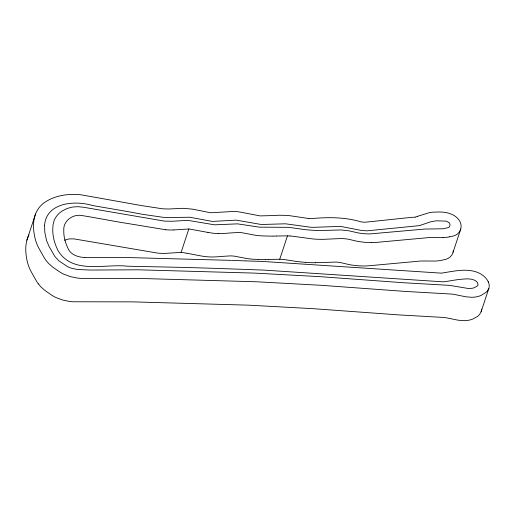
<?xml version="1.0" encoding="UTF-8"?>
<svg xmlns="http://www.w3.org/2000/svg" width="515" height="515" viewBox="0 0 515 515"><rect width="100%" height="100%" fill="white"/><g stroke="black" fill="none" stroke-linecap="round" stroke-linejoin="round"><path stroke-width="0.77" d="M453.329 250.663C453.123 254.706 449.93 258.092 446.144 259.219A14.311 10.57 18.3 0 1 445.333 259.463L441.773 260.262A38.895 28.724 18.3 0 1 435.342 261.066L421.238 260.983A30.643 22.628 18.3 0 0 419.963 261.086L370.703 265.618A52.182 38.535 18.3 0 1 365.676 265.946L363.551 265.978A61.678 45.545 18.3 0 1 354.835 265.476L352.209 265.116A50.412 37.228 18.3 0 1 347.792 264.292L342.076 262.933A29.342 21.669 18.3 0 0 336.359 262.077L315.476 262.695M449.511 236.861L453.013 236.082A14.311 10.57 18.3 0 0 453.882 235.825C459.689 234.364 462.785 227.476 460.217 222.132A12.36 9.128 18.3 0 0 459.863 221.347C455.08 213.062 444.445 211.472 435.696 212.109A29.22 21.579 18.3 0 0 429.323 212.656L417.285 216.397M35.535 214.053L26.896 240.202C25.016 247.271 25.666 254.745 27.353 261.781A66.126 48.835 18.3 0 0 28.235 264.871L28.447 265.508A53.959 39.848 18.3 0 0 30.437 270.304A40.498 29.909 18.3 0 0 30.932 271.263L36.475 281.126A47.612 35.155 18.3 0 0 38.342 283.868M34.634 216.809C32.754 223.871 33.404 231.351 35.091 238.381A66.126 48.835 18.3 0 0 35.973 241.471L36.185 242.108A53.959 39.848 18.3 0 0 38.174 246.904A40.498 29.909 18.3 0 0 38.67 247.87L44.213 257.725A47.612 35.155 18.3 0 0 46.08 260.474L46.678 261.247A32.715 24.16 18.3 0 0 48.758 263.609L52.775 267.137L58.659 271.218A24.353 17.98 18.3 0 0 59.431 271.746A27.43 20.252 18.3 0 0 63.615 274.115L70.452 276.645L76.935 277.965A51.384 37.949 18.3 0 0 80.668 278.37L140.292 278.467L256.734 281.782L320.813 285.278L405.788 291.458L449.91 293.962A12.038 8.89 18.3 0 1 450.49 293.988A21.591 15.946 18.3 0 1 452.305 294.155L452.717 294.207A35.104 25.924 18.3 0 1 454.423 294.477L465.734 296.775L471.405 297.277A23.368 17.259 18.3 0 0 477.038 296.711L478.332 296.389A26.535 19.596 18.3 0 0 481.062 295.443L486.083 292.308A21.978 16.229 18.3 0 0 487.428 290.859L488.851 288.374A13.963 10.306 18.3 0 0 488.381 282.149M64.575 240.222L69.062 238.909L74.031 238.889L158.002 253.161A58.993 43.569 18.3 0 0 166.12 253.329L181.1 252.382L188.838 228.982A15.463 11.414 18.3 0 1 189.707 229.085L207.97 232.42M268.605 259.425L279.729 259.245L287.467 235.851L289.951 235.973M453.065 252.273L460.803 228.879M481.113 311.768L488.851 288.374M417.137 216.461L415.94 216.95A11.201 8.272 18.3 0 1 415.727 217.027L415.656 217.047A4.217 3.109 18.3 0 1 415.431 217.118M276.343 236.031L287.467 235.851M415.315 217.143L412.283 217.317A53.174 39.262 18.3 0 0 410.449 217.472L365.779 222.165A16.474 12.167 18.3 0 1 364.749 222.197L363.249 222.145A9.74 7.191 18.3 0 1 362.715 222.094L361.71 221.952A36.855 27.218 18.3 0 1 360.667 221.765C344.387 216.905 327.489 217.15 310.745 218.643A23.864 17.619 18.3 0 1 308.762 218.508M276.195 236.037L273.079 236.121M268.457 259.438L265.341 259.521M188.838 228.982L173.864 229.948M443.067 237.64L428.976 237.589A30.643 22.628 18.3 0 0 427.701 237.692L378.441 242.217A52.182 38.535 18.3 0 1 373.414 242.552L371.289 242.578M272.783 236.121L271.688 236.121M265.045 259.521L263.95 259.521M271.154 236.115L264.562 235.986M263.416 259.515L258.376 259.425M218.746 233.585L219.049 233.591A55.935 41.303 18.3 0 0 221.489 233.559L222.338 233.533A101.21 74.739 18.3 0 0 229.201 233.038L237.93 232.49A28.402 20.973 18.3 0 1 241.979 232.728L254.822 235.155A55.839 41.239 18.3 0 0 262.141 235.889L264.066 235.973M232.072 260.384L245.887 260.905M258.157 259.418L256.824 259.386M231.415 260.365L129.555 257.597L86.449 257.597A52.543 38.805 18.3 0 1 84.563 257.461M256.328 259.367L254.404 259.29A55.839 41.239 18.3 0 1 247.084 258.562L234.241 256.135A28.402 20.973 18.3 0 0 230.192 255.897L221.463 256.438A101.21 74.739 18.3 0 1 214.601 256.934L213.751 256.959A55.935 41.303 18.3 0 1 211.311 256.985L211.008 256.985A50.76 37.486 18.3 0 1 200.238 255.788L186.964 253.251M246.144 260.918L262.354 261.433L440.937 273.124A6.624 4.893 18.3 0 0 441.928 273.059L442.089 273.04A24.45 18.051 18.3 0 0 443.248 272.847C453.458 271.238 464.124 268.766 474.386 271.36A21.643 15.984 18.3 0 1 479.832 273.471L480.147 273.632A15.347 11.33 18.3 0 1 480.881 274.044A17.401 12.849 18.3 0 1 488.22 281.782M279.729 259.245L282.214 259.373A22.937 16.937 18.3 0 1 284.228 259.547L296.743 261.504M305.337 262.373L297.252 261.562M165.74 229.767L127.43 223.446C111.877 221.019 96.447 217.832 80.9 215.392C72.338 214.272 63.12 221.18 63.776 230.205A57.023 42.108 18.3 0 0 66.525 244.973A55.581 41.046 18.3 0 0 67.716 247.721C70.201 254.648 77.817 257.217 84.563 257.461M308.762 218.515L287.801 215.412L278.564 215.231A32.085 23.69 18.3 0 0 277.366 215.341L277.096 215.373A29.162 21.533 18.3 0 1 275.873 215.482L260.429 215.888A12.708 9.386 18.3 0 1 259.663 215.817L240.428 212.129A38.657 28.544 18.3 0 0 237.209 211.671A39.43 29.117 18.3 0 0 235.297 211.504L234.061 211.44A20.639 15.238 18.3 0 0 232.619 211.427A27.089 20.001 18.3 0 0 230.359 211.562L228.872 211.717A13.854 10.229 18.3 0 1 228.448 211.755L210.886 212.753A9.328 6.888 18.3 0 1 209.94 212.631A7.603 5.614 18.3 0 1 209.302 212.508L193.859 209.412A32.683 24.134 18.3 0 0 192.462 209.129L183.269 208.324L168.45 209.006L162.624 208.807L141.496 205.588L82.812 195.108A53.605 39.584 18.3 0 0 80.617 194.773C67.877 193.447 54.056 195.481 43.556 203.206A41.792 30.861 18.3 0 0 38.567 208.401L36.687 211.459A49.002 36.185 18.3 0 0 34.647 216.815M186.791 253.226L181.969 252.485A15.463 11.414 18.3 0 0 181.1 252.376M38.348 283.868L38.94 284.641A32.715 24.16 18.3 0 0 41.02 287.003L45.037 290.531L50.921 294.619A24.353 17.98 18.3 0 0 51.693 295.147A27.43 20.252 18.3 0 0 55.878 297.509L62.714 300.045L69.197 301.365A51.384 37.949 18.3 0 0 72.93 301.771L132.555 301.867L248.996 305.183L313.075 308.672L398.05 314.852L442.173 317.362A12.038 8.89 18.3 0 1 442.752 317.382A21.591 15.946 18.3 0 1 444.567 317.555L444.979 317.607A35.104 25.924 18.3 0 1 446.685 317.877L457.996 320.176L463.667 320.678A23.368 17.259 18.3 0 0 469.3 320.111L470.234 319.886A26.259 19.39 18.3 0 0 472.879 319.023L477.605 316.352A21.817 16.113 18.3 0 0 479.69 314.253L481.004 312.064A13.989 10.332 18.3 0 0 481.512 309.232M488.259 281.776L488.426 282.143M173.858 229.928A58.993 43.569 18.3 0 1 165.74 229.787M289.971 235.973A22.937 16.937 18.3 0 1 291.966 236.153L313.075 238.973A87.022 64.266 18.3 0 0 323.22 239.321L340.499 238.574A52.697 38.915 18.3 0 1 341.902 238.587L344.651 238.728A29.291 21.63 18.3 0 1 349.814 239.539L355.53 240.898A50.412 37.228 18.3 0 0 359.946 241.715L362.573 242.076A61.678 45.545 18.3 0 0 371.289 242.571M449.498 236.842A38.895 28.724 18.3 0 1 443.08 237.673M218.753 233.649A50.76 37.486 18.3 0 1 207.976 232.387M315.483 262.714A87.022 64.266 18.3 0 1 305.331 262.354M26.896 240.202A52.601 38.844 18.3 0 1 27.971 236.997A46.839 34.589 18.3 0 1 28.949 234.859M44.573 225.396L44.805 232.194L46.517 240.453L49.009 246.325L54.88 256.522L58.903 260.867L67.871 266.854L70.935 268.096L77.482 269.519L90.698 270.047L138.413 269.802L255.06 273.124L319.731 276.639L404.365 282.799L449.544 285.361L469.01 288.606L473.24 288.104L476.639 286.475A10.223 7.545 18.3 0 0 478.049 285.001C478.171 280.051 471.315 278.821 467.388 278.879C459.934 279.033 452.588 280.424 445.256 281.654A17.652 13.036 18.3 0 1 442.488 281.782L263.764 270.092C237.866 269.165 211.98 268.186 186.07 267.485C166.545 267.002 147.013 266.693 127.488 266.197C104.448 263.603 72.905 274.643 58.221 250.914A67.214 49.633 18.3 0 1 56.032 246.131A68.489 50.579 18.3 0 1 52.742 229.877L53.071 224.579L54.152 220.484A34.125 25.203 18.3 0 1 62.804 210.596L67.156 208.472L72.081 207.12L77.469 206.663L83.23 207.204L164.414 221.109L172.351 221.257L187.775 220.349L214.555 224.817L237.55 223.858L259.322 227.154L288.651 227.327L305.884 229.742L317.234 230.623L340.969 229.948L348.603 230.746L356.399 232.516A38.876 28.711 18.3 0 0 359.991 233.205A45.79 33.816 18.3 0 0 363.127 233.604L364.858 233.752A52.955 39.101 18.3 0 0 370.124 233.913L424.785 229.053L442.836 228.795L448.507 227.585L449.537 226.722L450.071 224.804L449.505 222.931L446.338 221.141L436.192 220.8L430.727 221.791L419.352 225.647L366.867 230.855L361.034 230.366L340.338 226.375L314.266 227.308A33.102 24.443 18.3 0 1 310.236 227.186L285.477 223.8L261.253 224.501L236.224 220.13L212.405 221.418L189.713 217.233L165.225 217.6L145.108 214.703A227.392 167.922 18.3 0 1 139.262 213.731C123.767 210.764 108.189 208.266 92.642 205.549C74.971 200.123 46.221 202.414 44.573 225.396"/></g></svg>
